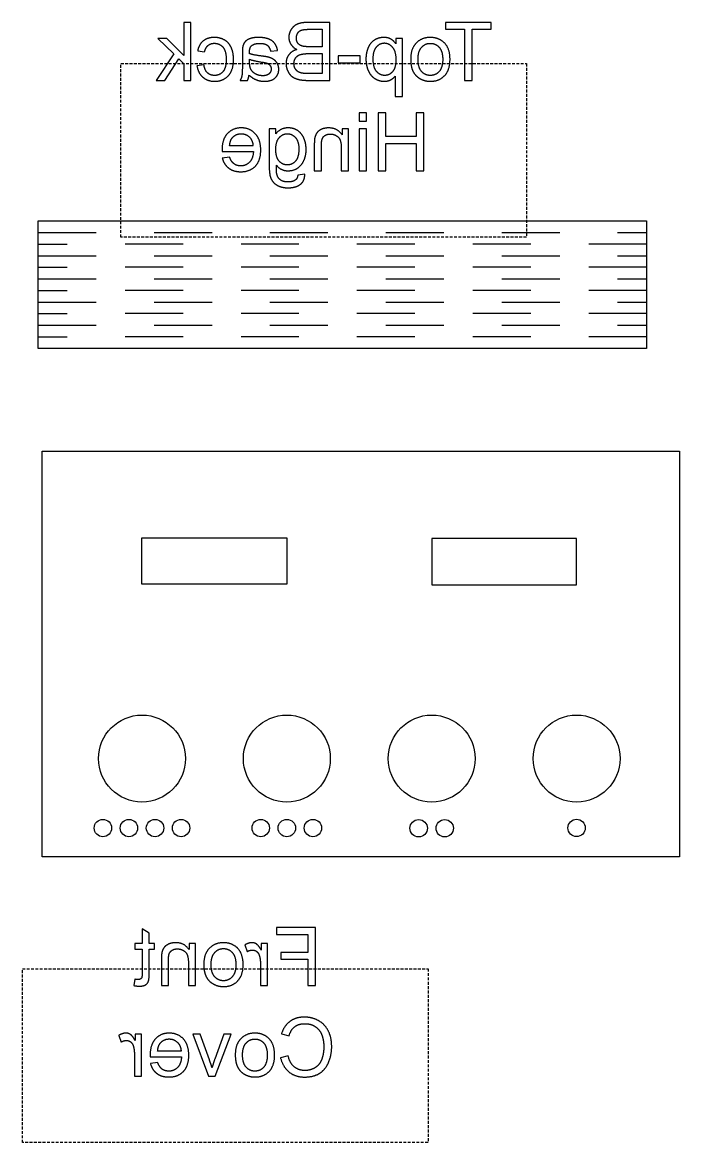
# Model space of a CAD drawing. Header units: millimetres. Extents: x -744 to 481, y -313 to -74.
# Drawn here: x -586 to -472.6, y -312.7 to -119.4 of the extents above; entities that cross this region are included whole.
import ezdxf

# ---------------------------------------------------------------- set-up
doc = ezdxf.new("R2010")
doc.units = ezdxf.units.MM
doc.linetypes.add('DASHED', pattern=[0.75, 0.5, -0.25])
doc.layers.get('0').update_dxf_attribs({"linetype": 'CONTINUOUS'})
doc.layers.add('1', color=7, linetype='DASHED')

msp = doc.modelspace()

# ---------------------------------------------------------------- linework, layer by layer
for p, q in [((-556.94, -119.39), (-558.16, -119.39)), ((-558.16, -119.39), (-558.16, -125.09)), ((-556.94, -129.39), (-556.94, -119.39)), ((-532.96, -119.39), (-536.71, -119.39)), ((-532.96, -129.39), (-532.96, -119.39)), ((-505.09, -119.39), (-513.01, -119.39)), ((-513.01, -119.39), (-513.01, -120.57)), ((-505.09, -120.57), (-505.09, -119.39)), ((-536.28, -120.57), (-534.28, -120.57)), ((-534.28, -120.57), (-534.28, -123.59)), ((-513.01, -120.57), (-509.7, -120.57)), ((-509.7, -120.57), (-509.7, -129.39)), ((-508.38, -129.39), (-508.38, -120.57)), ((-508.38, -120.57), (-505.09, -120.57)), ((-561.07, -122.14), (-562.66, -122.14)), ((-562.66, -122.14), (-559.89, -124.83)), ((-558.16, -125.09), (-561.07, -122.14)), ((-534.28, -123.59), (-536.44, -123.59)), ((-520.43, -122.14), (-521.55, -122.14)), ((-521.55, -122.14), (-521.55, -123.08)), ((-520.43, -132.16), (-520.43, -122.14)), ((-559.89, -124.83), (-562.94, -129.39)), ((-555.76, -124.27), (-554.57, -124.46)), ((-548.04, -124.71), (-548.04, -126.35)), ((-543.17, -124.37), (-541.97, -124.21)), ((-536.59, -124.77), (-534.28, -124.77)), ((-534.28, -124.77), (-534.28, -128.21)), ((-527.73, -125.15), (-531.5, -125.15)), ((-531.5, -125.15), (-531.5, -126.39)), ((-527.73, -126.39), (-527.73, -125.15)), ((-561.42, -129.39), (-559.03, -125.68)), ((-559.03, -125.68), (-558.16, -126.52)), ((-558.16, -126.52), (-558.16, -129.39)), ((-554.67, -126.73), (-555.88, -126.89)), ((-546.8, -126.2), (-546.8, -125.75)), ((-531.5, -126.39), (-527.73, -126.39)), ((-562.94, -129.39), (-561.42, -129.39)), ((-558.16, -129.39), (-556.94, -129.39)), ((-548.43, -129.39), (-547.15, -129.39)), ((-534.28, -128.21), (-536.77, -128.21)), ((-536.77, -129.39), (-532.96, -129.39)), ((-521.66, -128.64), (-521.66, -132.16)), ((-509.7, -129.39), (-508.38, -129.39)), ((-521.66, -132.16), (-520.43, -132.16)), ((-526.64, -134.99), (-527.87, -134.99)), ((-527.87, -134.99), (-527.87, -136.41)), ((-526.64, -136.41), (-526.64, -134.99)), ((-523.27, -134.99), (-524.59, -134.99)), ((-524.59, -134.99), (-524.59, -144.99)), ((-523.27, -139.1), (-523.27, -134.99)), ((-516.74, -134.99), (-518.07, -134.99)), ((-518.07, -134.99), (-518.07, -139.1)), ((-516.74, -144.99), (-516.74, -134.99)), ((-527.87, -136.41), (-526.64, -136.41)), ((-542.29, -137.75), (-543.42, -137.75)), ((-543.42, -137.75), (-543.42, -144.01)), ((-542.29, -138.62), (-542.29, -137.75)), ((-529.74, -137.75), (-530.84, -137.75)), ((-530.84, -137.75), (-530.84, -138.78)), ((-529.74, -144.99), (-529.74, -137.75)), ((-526.64, -137.75), (-527.87, -137.75)), ((-527.87, -137.75), (-527.87, -144.99)), ((-526.64, -144.99), (-526.64, -137.75)), ((-518.07, -139.1), (-523.27, -139.1)), ((-546.21, -140.68), (-550.25, -140.68)), ((-535.63, -140.54), (-535.63, -144.99)), ((-534.4, -144.99), (-534.4, -140.59)), ((-530.97, -141.04), (-530.97, -144.99)), ((-523.27, -144.99), (-523.27, -140.28)), ((-523.27, -140.28), (-518.07, -140.28)), ((-518.07, -140.28), (-518.07, -144.99)), ((-551.54, -141.69), (-546.14, -141.69)), ((-550.24, -142.66), (-551.51, -142.82)), ((-537.28, -145.59), (-538.48, -145.77)), ((-535.63, -144.99), (-534.4, -144.99)), ((-530.97, -144.99), (-529.74, -144.99)), ((-527.87, -144.99), (-526.64, -144.99)), ((-524.59, -144.99), (-523.27, -144.99)), ((-518.07, -144.99), (-516.74, -144.99)), ((-583.28, -157.64), (-583.28, -155.64)), ((-583.28, -155.64), (-573.28, -155.64)), ((-578.28, -155.64), (-573.28, -155.64)), ((-563.28, -155.64), (-553.28, -155.64)), ((-543.28, -155.64), (-533.28, -155.64)), ((-523.28, -155.64), (-513.28, -155.64)), ((-503.28, -155.64), (-493.28, -155.64)), ((-483.28, -155.64), (-478.28, -155.64)), ((-478.28, -155.64), (-478.28, -157.64)), ((-583.28, -157.64), (-578.28, -157.64)), ((-558.28, -157.64), (-568.28, -157.64)), ((-538.28, -157.64), (-548.28, -157.64)), ((-518.28, -157.64), (-528.28, -157.64)), ((-498.28, -157.64), (-508.28, -157.64)), ((-478.28, -157.64), (-488.28, -157.64)), ((-583.28, -159.64), (-573.28, -159.64)), ((-563.28, -159.64), (-553.28, -159.64)), ((-543.28, -159.64), (-533.28, -159.64)), ((-523.28, -159.64), (-513.28, -159.64)), ((-503.28, -159.64), (-493.28, -159.64)), ((-483.28, -159.64), (-478.28, -159.64)), ((-583.28, -161.64), (-578.28, -161.64)), ((-558.28, -161.64), (-568.28, -161.64)), ((-538.28, -161.64), (-548.28, -161.64)), ((-518.28, -161.64), (-528.28, -161.64)), ((-498.28, -161.64), (-508.28, -161.64)), ((-478.28, -161.64), (-488.28, -161.64)), ((-583.28, -163.64), (-573.28, -163.64)), ((-563.28, -163.64), (-553.28, -163.64)), ((-543.28, -163.64), (-533.28, -163.64)), ((-523.28, -163.64), (-513.28, -163.64)), ((-503.28, -163.64), (-493.28, -163.64)), ((-483.28, -163.64), (-478.28, -163.64)), ((-583.28, -165.64), (-578.28, -165.64)), ((-558.28, -165.64), (-568.28, -165.64)), ((-538.28, -165.64), (-548.28, -165.64)), ((-518.28, -165.64), (-528.28, -165.64)), ((-498.28, -165.64), (-508.28, -165.64)), ((-478.28, -165.64), (-488.28, -165.64)), ((-583.28, -167.64), (-573.28, -167.64)), ((-563.28, -167.64), (-553.28, -167.64)), ((-543.28, -167.64), (-533.28, -167.64)), ((-523.28, -167.64), (-513.28, -167.64)), ((-503.28, -167.64), (-493.28, -167.64)), ((-483.28, -167.64), (-478.28, -167.64)), ((-583.28, -169.64), (-578.28, -169.64)), ((-558.28, -169.64), (-568.28, -169.64)), ((-538.28, -169.64), (-548.28, -169.64)), ((-518.28, -169.64), (-528.28, -169.64)), ((-498.28, -169.64), (-508.28, -169.64)), ((-478.28, -169.64), (-488.28, -169.64)), ((-583.28, -171.64), (-573.28, -171.64)), ((-563.28, -171.64), (-553.28, -171.64)), ((-543.28, -171.64), (-533.28, -171.64)), ((-523.28, -171.64), (-513.28, -171.64)), ((-503.28, -171.64), (-493.28, -171.64)), ((-483.28, -171.64), (-478.28, -171.64)), ((-583.28, -173.64), (-578.28, -173.64)), ((-558.28, -173.64), (-568.28, -173.64)), ((-538.28, -173.64), (-548.28, -173.64)), ((-518.28, -173.64), (-528.28, -173.64)), ((-498.28, -173.64), (-508.28, -173.64)), ((-478.28, -173.64), (-488.28, -173.64)), ((-564.13, -276.57), (-565.35, -275.83)), ((-565.35, -275.83), (-565.35, -278.36)), ((-535.41, -275.6), (-542.15, -275.6)), ((-542.15, -275.6), (-542.15, -276.78)), ((-535.41, -285.6), (-535.41, -275.6)), ((-564.13, -278.36), (-564.13, -276.57)), ((-542.15, -276.78), (-536.73, -276.78)), ((-536.73, -276.78), (-536.73, -279.88)), ((-565.35, -278.36), (-566.59, -278.36)), ((-566.59, -278.36), (-566.59, -279.31)), ((-566.59, -279.31), (-565.35, -279.31)), ((-565.35, -279.31), (-565.35, -283.55)), ((-563.23, -278.36), (-564.13, -278.36)), ((-564.13, -283.48), (-564.13, -279.31)), ((-564.13, -279.31), (-563.23, -279.31)), ((-563.23, -279.31), (-563.23, -278.36)), ((-556.14, -278.36), (-557.24, -278.36)), ((-557.24, -278.36), (-557.24, -279.39)), ((-556.14, -285.6), (-556.14, -278.36)), ((-547.64, -278.59), (-547.21, -279.73)), ((-543.7, -278.36), (-544.81, -278.36)), ((-544.81, -278.36), (-544.81, -279.46)), ((-543.7, -285.6), (-543.7, -278.36)), ((-536.73, -279.88), (-541.42, -279.88)), ((-541.42, -279.88), (-541.42, -281.06)), ((-562.02, -281.15), (-562.02, -285.6)), ((-560.8, -285.6), (-560.8, -281.2)), ((-557.36, -281.65), (-557.36, -285.6)), ((-544.93, -281.81), (-544.93, -285.6)), ((-541.42, -281.06), (-536.73, -281.06)), ((-536.73, -281.06), (-536.73, -285.6)), ((-566.59, -284.51), (-566.76, -285.59)), ((-562.02, -285.6), (-560.8, -285.6)), ((-557.36, -285.6), (-556.14, -285.6)), ((-544.93, -285.6), (-543.7, -285.6)), ((-536.73, -285.6), (-535.41, -285.6)), ((-569.39, -294.2), (-568.96, -295.34)), ((-565.45, -293.97), (-566.56, -293.97)), ((-566.56, -293.97), (-566.56, -295.06)), ((-565.45, -301.21), (-565.45, -293.97)), ((-555.35, -293.97), (-556.61, -293.97)), ((-556.61, -293.97), (-553.87, -301.21)), ((-553.74, -298.39), (-555.35, -293.97)), ((-551.26, -293.97), (-552.82, -298.3)), ((-552.72, -301.21), (-549.97, -293.97)), ((-549.97, -293.97), (-551.26, -293.97)), ((-541.3, -293.95), (-539.99, -294.26)), ((-566.68, -297.42), (-566.68, -301.21)), ((-558.62, -296.89), (-562.67, -296.89)), ((-563.96, -297.9), (-558.55, -297.9)), ((-562.65, -298.88), (-563.92, -299.03)), ((-540.14, -297.7), (-541.47, -298.04)), ((-566.68, -301.21), (-565.45, -301.21)), ((-553.87, -301.21), (-552.72, -301.21))]:
    msp.add_line(p, q)
for points in [[(-583.28, -153.64), (-478.28, -153.64), (-478.28, -175.64), (-583.28, -175.64)], [(-582.59, -193.39), (-472.59, -193.39), (-472.59, -263.39), (-582.59, -263.39)], [(-565.37, -208.33), (-540.37, -208.33), (-540.37, -216.33), (-565.37, -216.33)], [(-490.37, -208.45), (-515.37, -208.45), (-515.37, -216.45), (-490.37, -216.45)]]:
    msp.add_lwpolyline(points, close=True)
for centre, radius in [((-565.37, -246.42), 7.5), ((-540.37, -246.42), 7.5), ((-515.37, -246.42), 7.5), ((-490.37, -246.42), 7.5), ((-572.12, -258.41), 1.5), ((-567.62, -258.41), 1.5), ((-563.12, -258.41), 1.5), ((-558.62, -258.41), 1.5), ((-544.87, -258.41), 1.5), ((-540.37, -258.41), 1.5), ((-535.87, -258.41), 1.5), ((-517.62, -258.44), 1.5), ((-513.12, -258.44), 1.5), ((-490.37, -258.39), 1.5)]:
    msp.add_circle(centre, radius)
for points in [[(-538.55, -119.69), (-539.24, -119.99), (-539.63, -120.62)], [(-536.71, -119.39), (-537.86, -119.39), (-538.55, -119.69)], [(-539.63, -120.62), (-540.03, -121.26), (-540.03, -121.94)], [(-538.72, -122.1), (-538.72, -121.6), (-538.48, -121.23)], [(-538.48, -121.23), (-538.25, -120.85), (-537.8, -120.71)], [(-537.8, -120.71), (-537.36, -120.57), (-536.28, -120.57)], [(-554.8, -122.58), (-555.55, -123.17), (-555.76, -124.27)], [(-552.87, -121.98), (-554.05, -121.98), (-554.8, -122.58)], [(-554.57, -124.46), (-554.4, -123.73), (-553.96, -123.36)], [(-553.96, -123.36), (-553.53, -122.99), (-552.92, -122.99)], [(-552.92, -122.99), (-551.99, -122.99), (-551.41, -123.65)], [(-551.14, -122.42), (-551.94, -121.98), (-552.87, -121.98)], [(-551.41, -123.65), (-550.83, -124.32), (-550.83, -125.76)], [(-549.96, -123.74), (-550.35, -122.86), (-551.14, -122.42)], [(-547.98, -123.58), (-548.04, -123.9), (-548.04, -124.71)], [(-547.6, -122.75), (-547.87, -123.08), (-547.98, -123.58)], [(-546.74, -122.2), (-547.32, -122.42), (-547.6, -122.75)], [(-546.81, -124.47), (-546.81, -123.72), (-546.46, -123.41)], [(-545.24, -121.98), (-546.16, -121.98), (-546.74, -122.2)], [(-546.46, -123.41), (-545.99, -123), (-545.06, -123)], [(-543.59, -122.23), (-544.3, -121.98), (-545.24, -121.98)], [(-545.06, -123), (-544.19, -123), (-543.78, -123.3)], [(-543.78, -123.3), (-543.37, -123.6), (-543.17, -124.37)], [(-542.51, -122.96), (-542.88, -122.49), (-543.59, -122.23)], [(-541.97, -124.21), (-542.13, -123.44), (-542.51, -122.96)], [(-540.03, -121.94), (-540.03, -122.59), (-539.68, -123.15)], [(-539.68, -123.15), (-539.33, -123.72), (-538.63, -124.07)], [(-538.47, -122.97), (-538.72, -122.63), (-538.72, -122.1)], [(-537.71, -123.47), (-538.21, -123.32), (-538.47, -122.97)], [(-536.44, -123.59), (-537.32, -123.59), (-537.71, -123.47)], [(-525.29, -122.46), (-526, -122.93), (-526.36, -123.8)], [(-525.47, -125.7), (-525.47, -124.32), (-524.9, -123.63)], [(-523.65, -121.98), (-524.58, -121.98), (-525.29, -122.46)], [(-524.9, -123.63), (-524.33, -122.94), (-523.54, -122.94)], [(-522.45, -122.26), (-522.94, -121.98), (-523.65, -121.98)], [(-523.54, -122.94), (-522.75, -122.94), (-522.15, -123.67)], [(-521.55, -123.08), (-521.95, -122.53), (-522.45, -122.26)], [(-522.15, -123.67), (-521.55, -124.41), (-521.55, -125.81)], [(-518.05, -122.96), (-519, -123.94), (-519, -125.66)], [(-515.61, -121.98), (-517.1, -121.98), (-518.05, -122.96)], [(-517.73, -125.72), (-517.73, -124.38), (-517.12, -123.69)], [(-517.12, -123.69), (-516.51, -123), (-515.61, -123)], [(-513.33, -122.78), (-514.26, -121.98), (-515.61, -121.98)], [(-515.61, -123), (-514.68, -123), (-514.08, -123.68)], [(-514.08, -123.68), (-513.47, -124.37), (-513.47, -125.76)], [(-512.21, -125.76), (-512.21, -123.75), (-513.33, -122.78)], [(-549.57, -125.79), (-549.57, -124.62), (-549.96, -123.74)], [(-546.8, -124.79), (-546.81, -124.54), (-546.81, -124.47)], [(-544.61, -125.21), (-546.1, -125.03), (-546.8, -124.79)], [(-543.52, -125.4), (-543.88, -125.3), (-544.61, -125.21)], [(-542.63, -125.8), (-543.03, -125.53), (-543.52, -125.4)], [(-540.02, -124.97), (-540.51, -125.61), (-540.51, -126.49)], [(-538.63, -124.07), (-539.53, -124.33), (-540.02, -124.97)], [(-539.14, -126.49), (-539.14, -125.93), (-538.85, -125.52)], [(-538.85, -125.52), (-538.57, -125.1), (-538.06, -124.94)], [(-538.06, -124.94), (-537.55, -124.77), (-536.59, -124.77)], [(-526.36, -123.8), (-526.72, -124.67), (-526.72, -125.71)], [(-555.88, -126.89), (-555.68, -128.14), (-554.87, -128.84)], [(-554.06, -128.1), (-554.54, -127.65), (-554.67, -126.73)], [(-550.83, -125.76), (-550.83, -127.22), (-551.39, -127.88)], [(-550.47, -128.58), (-549.57, -127.61), (-549.57, -125.79)], [(-548.04, -126.35), (-548.04, -128.06), (-548.12, -128.52)], [(-546.8, -125.75), (-546.13, -126.02), (-544.79, -126.22)], [(-546.6, -127.43), (-546.8, -127.01), (-546.8, -126.2)], [(-545.79, -128.28), (-546.34, -127.97), (-546.6, -127.43)], [(-544.79, -126.22), (-544.04, -126.32), (-543.72, -126.46)], [(-543.72, -126.46), (-543.41, -126.6), (-543.24, -126.86)], [(-543.07, -127.44), (-543.07, -127.93), (-543.44, -128.26)], [(-543.24, -126.86), (-543.07, -127.12), (-543.07, -127.44)], [(-542, -126.5), (-542.24, -126.06), (-542.63, -125.8)], [(-542.4, -128.97), (-541.76, -128.38), (-541.76, -127.48)], [(-541.76, -127.48), (-541.76, -126.94), (-542, -126.5)], [(-540.51, -126.49), (-540.51, -127.19), (-540.21, -127.79)], [(-538.94, -127.33), (-539.14, -126.97), (-539.14, -126.49)], [(-538.44, -127.89), (-538.74, -127.7), (-538.94, -127.33)], [(-526.72, -125.71), (-526.72, -126.82), (-526.32, -127.71)], [(-524.89, -127.85), (-525.47, -127.16), (-525.47, -125.7)], [(-521.55, -125.81), (-521.55, -127.2), (-522.11, -127.87)], [(-519, -125.66), (-519, -127.06), (-518.58, -127.86)], [(-517.13, -127.85), (-517.73, -127.15), (-517.73, -125.72)], [(-513.47, -125.76), (-513.47, -127.16), (-514.08, -127.85)], [(-513.15, -128.58), (-512.21, -127.6), (-512.21, -125.76)], [(-554.87, -128.84), (-554.05, -129.55), (-552.86, -129.55)], [(-552.85, -128.54), (-553.57, -128.54), (-554.06, -128.1)], [(-552.86, -129.55), (-551.38, -129.55), (-550.47, -128.58)], [(-551.39, -127.88), (-551.95, -128.54), (-552.85, -128.54)], [(-548.12, -128.52), (-548.2, -128.97), (-548.43, -129.39)], [(-547.15, -129.39), (-546.96, -129), (-546.9, -128.49)], [(-546.9, -128.49), (-546.22, -129.07), (-545.59, -129.31)], [(-544.53, -128.59), (-545.24, -128.59), (-545.79, -128.28)], [(-545.59, -129.31), (-544.96, -129.55), (-544.23, -129.55)], [(-543.44, -128.26), (-543.81, -128.59), (-544.53, -128.59)], [(-544.23, -129.55), (-543.04, -129.55), (-542.4, -128.97)], [(-540.21, -127.79), (-539.92, -128.4), (-539.48, -128.73)], [(-539.48, -128.73), (-539.04, -129.05), (-538.38, -129.22)], [(-537.67, -128.16), (-538.13, -128.08), (-538.44, -127.89)], [(-538.38, -129.22), (-537.73, -129.39), (-536.77, -129.39)], [(-536.77, -128.21), (-537.41, -128.21), (-537.67, -128.16)], [(-526.32, -127.71), (-525.93, -128.6), (-525.17, -129.08)], [(-525.17, -129.08), (-524.4, -129.55), (-523.57, -129.55)], [(-523.48, -128.54), (-524.3, -128.54), (-524.89, -127.85)], [(-523.57, -129.55), (-522.95, -129.55), (-522.46, -129.29)], [(-522.11, -127.87), (-522.68, -128.54), (-523.48, -128.54)], [(-522.46, -129.29), (-521.98, -129.03), (-521.66, -128.64)], [(-518.58, -127.86), (-518.16, -128.66), (-517.35, -129.11)], [(-517.35, -129.11), (-516.55, -129.55), (-515.61, -129.55)], [(-515.61, -128.54), (-516.52, -128.54), (-517.13, -127.85)], [(-514.08, -127.85), (-514.68, -128.54), (-515.61, -128.54)], [(-515.61, -129.55), (-514.08, -129.55), (-513.15, -128.58)], [(-550.63, -138.58), (-551.55, -139.56), (-551.55, -141.36)], [(-548.25, -137.59), (-549.7, -137.59), (-550.63, -138.58)], [(-549.79, -139.31), (-549.2, -138.6), (-548.27, -138.6)], [(-548.27, -138.6), (-547.42, -138.6), (-546.84, -139.16)], [(-545.81, -138.6), (-546.75, -137.59), (-548.25, -137.59)], [(-546.84, -139.16), (-546.27, -139.73), (-546.21, -140.68)], [(-544.87, -141.43), (-544.87, -139.61), (-545.81, -138.6)], [(-540.18, -137.59), (-541.46, -137.59), (-542.29, -138.62)], [(-541.69, -139.28), (-541.1, -138.6), (-540.26, -138.6)], [(-540.26, -138.6), (-539.45, -138.6), (-538.87, -139.27)], [(-538.5, -138.06), (-539.21, -137.59), (-540.18, -137.59)], [(-537.41, -139.42), (-537.79, -138.54), (-538.5, -138.06)], [(-535.18, -138.44), (-535.45, -138.82), (-535.56, -139.35)], [(-534.35, -137.82), (-534.9, -138.06), (-535.18, -138.44)], [(-533.15, -137.59), (-533.8, -137.59), (-534.35, -137.82)], [(-534.25, -139.47), (-534.11, -139.09), (-533.75, -138.87)], [(-533.75, -138.87), (-533.38, -138.65), (-532.89, -138.65)], [(-530.84, -138.78), (-531.64, -137.59), (-533.15, -137.59)], [(-532.89, -138.65), (-532.11, -138.65), (-531.54, -139.15)], [(-531.54, -139.15), (-530.97, -139.65), (-530.97, -141.04)], [(-550.25, -140.68), (-550.17, -139.76), (-549.79, -139.31)], [(-542.28, -141.28), (-542.28, -139.95), (-541.69, -139.28)], [(-538.87, -139.27), (-538.3, -139.93), (-538.3, -141.24)], [(-537.04, -141.33), (-537.04, -140.29), (-537.41, -139.42)], [(-535.56, -139.35), (-535.63, -139.69), (-535.63, -140.54)], [(-534.4, -140.59), (-534.4, -139.84), (-534.25, -139.47)], [(-551.55, -141.36), (-551.55, -141.47), (-551.54, -141.69)], [(-551.51, -142.82), (-551.21, -143.93), (-550.39, -144.54)], [(-549.48, -143.79), (-549.96, -143.44), (-550.24, -142.66)], [(-546.14, -141.69), (-546.21, -142.88), (-546.81, -143.51)], [(-545.8, -144.18), (-544.87, -143.2), (-544.87, -141.43)], [(-541.7, -143.33), (-542.28, -142.67), (-542.28, -141.28)], [(-538.3, -141.24), (-538.3, -142.67), (-538.87, -143.32)], [(-537.86, -143.92), (-537.04, -142.84), (-537.04, -141.33)], [(-550.39, -144.54), (-549.58, -145.16), (-548.32, -145.16)], [(-548.33, -144.15), (-549, -144.15), (-549.48, -143.79)], [(-546.81, -143.51), (-547.42, -144.15), (-548.33, -144.15)], [(-548.32, -145.16), (-546.73, -145.16), (-545.8, -144.18)], [(-543.42, -144.01), (-543.42, -145.7), (-543.08, -146.41)], [(-542.09, -145.62), (-542.18, -145.25), (-542.17, -144.05)], [(-542.17, -144.05), (-541.37, -144.99), (-540.17, -144.99)], [(-540.28, -143.98), (-541.13, -143.98), (-541.7, -143.33)], [(-538.87, -143.32), (-539.43, -143.98), (-540.28, -143.98)], [(-540.17, -144.99), (-538.67, -144.99), (-537.86, -143.92)], [(-543.08, -146.41), (-542.73, -147.12), (-541.99, -147.52)], [(-541.46, -146.58), (-541.92, -146.24), (-542.09, -145.62)], [(-540.14, -146.92), (-540.99, -146.92), (-541.46, -146.58)], [(-538.89, -146.58), (-539.35, -146.92), (-540.14, -146.92)], [(-538.48, -145.77), (-538.55, -146.32), (-538.89, -146.58)], [(-538.05, -147.35), (-537.26, -146.77), (-537.28, -145.59)], [(-541.99, -147.52), (-541.24, -147.93), (-540.15, -147.93)], [(-540.15, -147.93), (-538.85, -147.93), (-538.05, -147.35)], [(-559.55, -278.2), (-560.2, -278.2), (-560.75, -278.43)], [(-557.24, -279.39), (-558.04, -278.2), (-559.55, -278.2)], [(-551.31, -278.2), (-552.8, -278.2), (-553.75, -279.17)], [(-549.03, -279), (-549.96, -278.2), (-551.31, -278.2)], [(-546.38, -278.2), (-547, -278.2), (-547.64, -278.59)], [(-545.59, -278.44), (-545.95, -278.2), (-546.38, -278.2)], [(-561.95, -279.96), (-562.02, -280.3), (-562.02, -281.15)], [(-561.57, -279.05), (-561.85, -279.43), (-561.95, -279.96)], [(-560.75, -278.43), (-561.3, -278.67), (-561.57, -279.05)], [(-560.8, -281.2), (-560.8, -280.45), (-560.65, -280.07)], [(-560.65, -280.07), (-560.51, -279.7), (-560.14, -279.48)], [(-560.14, -279.48), (-559.78, -279.26), (-559.29, -279.26)], [(-559.29, -279.26), (-558.5, -279.26), (-557.93, -279.76)], [(-557.93, -279.76), (-557.36, -280.26), (-557.36, -281.65)], [(-553.75, -279.17), (-554.7, -280.15), (-554.7, -281.88)], [(-553.44, -281.94), (-553.44, -280.6), (-552.82, -279.9)], [(-552.82, -279.9), (-552.21, -279.21), (-551.31, -279.21)], [(-551.31, -279.21), (-550.39, -279.21), (-549.78, -279.9)], [(-549.78, -279.9), (-549.17, -280.59), (-549.17, -281.98)], [(-547.91, -281.98), (-547.91, -279.97), (-549.03, -279)], [(-547.21, -279.73), (-546.76, -279.46), (-546.31, -279.46)], [(-546.31, -279.46), (-545.91, -279.46), (-545.59, -279.71)], [(-544.81, -279.46), (-545.23, -278.69), (-545.59, -278.44)], [(-545.59, -279.71), (-545.27, -279.95), (-545.13, -280.38)], [(-554.7, -281.88), (-554.7, -283.28), (-554.28, -284.08)], [(-552.83, -284.06), (-553.44, -283.37), (-553.44, -281.94)], [(-549.17, -281.98), (-549.17, -283.37), (-549.78, -284.07)], [(-548.85, -284.79), (-547.91, -283.82), (-547.91, -281.98)], [(-545.13, -280.38), (-544.93, -281.03), (-544.93, -281.81)], [(-565.35, -283.55), (-565.35, -284.08), (-565.42, -284.23)], [(-564.28, -284.93), (-564.13, -284.59), (-564.13, -283.48)], [(-554.28, -284.08), (-553.86, -284.88), (-553.06, -285.32)], [(-551.31, -284.76), (-552.22, -284.76), (-552.83, -284.06)], [(-549.78, -284.07), (-550.39, -284.76), (-551.31, -284.76)], [(-566.76, -285.59), (-566.25, -285.7), (-565.84, -285.7)], [(-566.05, -284.55), (-566.25, -284.55), (-566.59, -284.51)], [(-565.63, -284.46), (-565.77, -284.55), (-566.05, -284.55)], [(-565.84, -285.7), (-565.17, -285.7), (-564.8, -285.49)], [(-565.42, -284.23), (-565.48, -284.38), (-565.63, -284.46)], [(-564.8, -285.49), (-564.43, -285.28), (-564.28, -284.93)], [(-553.06, -285.32), (-552.25, -285.77), (-551.31, -285.77)], [(-551.31, -285.77), (-549.79, -285.77), (-548.85, -284.79)], [(-539.87, -291.8), (-540.89, -292.57), (-541.3, -293.95)], [(-537.35, -291.04), (-538.85, -291.04), (-539.87, -291.8)], [(-534.92, -291.64), (-536.02, -291.04), (-537.35, -291.04)], [(-533.22, -293.41), (-533.82, -292.25), (-534.92, -291.64)], [(-568.12, -293.8), (-568.75, -293.8), (-569.39, -294.2)], [(-567.34, -294.05), (-567.69, -293.8), (-568.12, -293.8)], [(-560.67, -293.8), (-562.12, -293.8), (-563.04, -294.79)], [(-558.23, -294.81), (-559.17, -293.8), (-560.67, -293.8)], [(-545.88, -293.8), (-547.37, -293.8), (-548.32, -294.78)], [(-543.6, -294.61), (-544.54, -293.8), (-545.88, -293.8)], [(-539.99, -294.26), (-539.65, -293.17), (-538.98, -292.67)], [(-538.98, -292.67), (-538.32, -292.17), (-537.32, -292.17)], [(-537.32, -292.17), (-536.17, -292.17), (-535.39, -292.72)], [(-535.39, -292.72), (-534.62, -293.28), (-534.3, -294.21)], [(-532.63, -296.14), (-532.63, -294.57), (-533.22, -293.41)], [(-568.96, -295.34), (-568.51, -295.07), (-568.06, -295.07)], [(-568.06, -295.07), (-567.66, -295.07), (-567.34, -295.31)], [(-566.56, -295.06), (-566.98, -294.29), (-567.34, -294.05)], [(-567.34, -295.31), (-567.02, -295.56), (-566.88, -295.99)], [(-563.04, -294.79), (-563.96, -295.78), (-563.96, -297.57)], [(-562.67, -296.89), (-562.59, -295.98), (-562.2, -295.52)], [(-562.2, -295.52), (-561.62, -294.81), (-560.68, -294.81)], [(-560.68, -294.81), (-559.84, -294.81), (-559.26, -295.38)], [(-559.26, -295.38), (-558.68, -295.94), (-558.62, -296.89)], [(-557.29, -297.65), (-557.29, -295.82), (-558.23, -294.81)], [(-548.32, -294.78), (-549.27, -295.76), (-549.27, -297.49)], [(-548.01, -297.55), (-548.01, -296.2), (-547.4, -295.51)], [(-547.4, -295.51), (-546.79, -294.82), (-545.88, -294.82)], [(-545.88, -294.82), (-544.96, -294.82), (-544.35, -295.51)], [(-544.35, -295.51), (-543.75, -296.2), (-543.75, -297.59)], [(-542.48, -297.59), (-542.48, -295.58), (-543.6, -294.61)], [(-534.3, -294.21), (-533.99, -295.14), (-533.99, -296.13)], [(-566.88, -295.99), (-566.68, -296.64), (-566.68, -297.42)], [(-563.96, -297.57), (-563.96, -297.68), (-563.96, -297.9)], [(-558.22, -300.4), (-557.29, -299.42), (-557.29, -297.65)], [(-549.27, -297.49), (-549.27, -298.88), (-548.85, -299.69)], [(-547.4, -299.67), (-548.01, -298.97), (-548.01, -297.55)], [(-543.75, -297.59), (-543.75, -298.98), (-544.35, -299.67)], [(-543.42, -300.4), (-542.48, -299.42), (-542.48, -297.59)], [(-533.99, -296.13), (-533.99, -297.4), (-534.36, -298.36)], [(-533.16, -298.82), (-532.63, -297.57), (-532.63, -296.14)], [(-563.92, -299.03), (-563.62, -300.15), (-562.81, -300.76)], [(-561.9, -300.01), (-562.37, -299.66), (-562.65, -298.88)], [(-558.55, -297.9), (-558.62, -299.1), (-559.23, -299.73)], [(-553.28, -299.76), (-553.45, -299.19), (-553.74, -298.39)], [(-552.82, -298.3), (-553.07, -299.01), (-553.28, -299.76)], [(-541.47, -298.04), (-541.05, -299.67), (-539.97, -300.53)], [(-539.1, -299.61), (-539.87, -298.97), (-540.14, -297.7)], [(-537.22, -300.25), (-538.33, -300.25), (-539.1, -299.61)], [(-534.36, -298.36), (-534.73, -299.31), (-535.52, -299.78)], [(-534.7, -300.72), (-533.68, -300.06), (-533.16, -298.82)], [(-562.81, -300.76), (-562, -301.37), (-560.74, -301.37)], [(-560.74, -300.36), (-561.42, -300.36), (-561.9, -300.01)], [(-559.23, -299.73), (-559.84, -300.36), (-560.74, -300.36)], [(-560.74, -301.37), (-559.15, -301.37), (-558.22, -300.4)], [(-548.85, -299.69), (-548.43, -300.49), (-547.63, -300.93)], [(-547.63, -300.93), (-546.83, -301.37), (-545.88, -301.37)], [(-545.88, -300.36), (-546.79, -300.36), (-547.4, -299.67)], [(-544.35, -299.67), (-544.96, -300.36), (-545.88, -300.36)], [(-545.88, -301.37), (-544.36, -301.37), (-543.42, -300.4)], [(-539.97, -300.53), (-538.89, -301.38), (-537.33, -301.38)], [(-537.33, -301.38), (-535.71, -301.38), (-534.7, -300.72)], [(-535.52, -299.78), (-536.3, -300.25), (-537.22, -300.25)]]:
    msp.add_open_spline(points, degree=2)
at = {"layer": '1'}
for p, q in [((-569.01, -156.47), (-569.01, -126.47)), ((-569.01, -126.47), (-499.01, -126.47)), ((-499.01, -126.47), (-499.01, -156.47)), ((-499.01, -156.47), (-569.01, -156.47)), ((-586.01, -312.69), (-586.01, -282.69)), ((-586.01, -282.69), (-516.01, -282.69)), ((-516.01, -282.69), (-516.01, -312.69)), ((-516.01, -312.69), (-586.01, -312.69))]:
    msp.add_line(p, q, dxfattribs=at)

doc.saveas('drawing.dxf')
